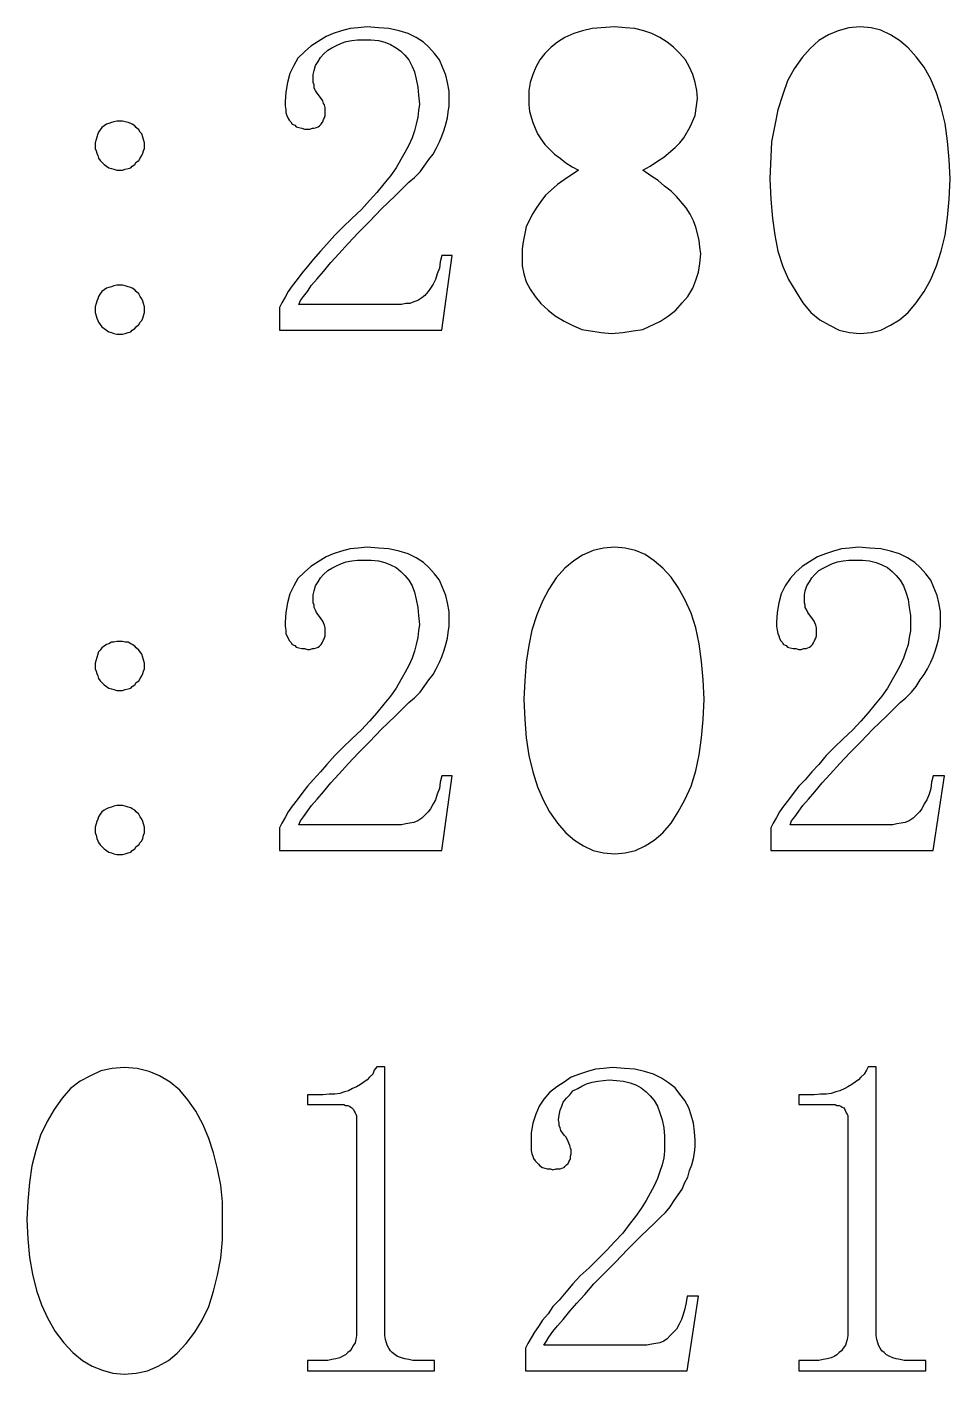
# Model space of a CAD drawing. Extents: x -171 to 209, y -140 to 140.
# Drawn here: x -124.02 to -112.54, y -115.09 to -98.34 of the extents above; entities that cross this region are included whole.
import ezdxf

# ---------------------------------------------------------------- set-up
doc = ezdxf.new("R2010")
doc.units = 0
doc.header["$MEASUREMENT"] = 0
doc.layers.get('0').update_dxf_attribs({"linetype": 'CONTINUOUS'})

msp = doc.modelspace()

# ---------------------------------------------------------------- linework, layer by layer
for points in [[(-119.15, -99.19), (-119.14, -99.3), (-119.14, -99.3), (-119.15, -99.38), (-119.15, -99.38), (-119.16, -99.46), (-119.16, -99.46), (-119.18, -99.55), (-119.18, -99.55), (-119.2, -99.63), (-119.2, -99.63), (-119.23, -99.72), (-119.23, -99.72), (-119.27, -99.81), (-119.27, -99.81), (-119.32, -99.9), (-119.32, -99.9), (-119.37, -99.99), (-119.37, -99.99), (-119.43, -100.09), (-119.43, -100.09), (-119.5, -100.19), (-119.5, -100.19), (-119.58, -100.29), (-119.58, -100.29), (-119.67, -100.4), (-119.67, -100.4), (-119.76, -100.5), (-119.76, -100.5), (-119.86, -100.61), (-119.86, -100.61), (-119.98, -100.72), (-119.98, -100.72), (-120.09, -100.83), (-120.09, -100.83), (-120.19, -100.93), (-120.19, -100.93), (-120.29, -101.04), (-120.29, -101.04), (-120.37, -101.13), (-120.37, -101.13), (-120.46, -101.23), (-120.46, -101.23), (-120.53, -101.32), (-120.53, -101.32), (-120.6, -101.4), (-120.6, -101.4), (-120.66, -101.48), (-120.66, -101.48), (-120.72, -101.56), (-120.72, -101.56), (-120.77, -101.63), (-120.77, -101.63), (-120.81, -101.7), (-120.81, -101.7), (-120.85, -101.77), (-120.85, -101.77), (-120.88, -101.83), (-120.88, -101.83), (-120.88, -102.11), (-120.88, -102.11), (-118.86, -102.11), (-118.86, -102.11), (-118.73, -101.18), (-118.73, -101.18), (-118.86, -101.18), (-118.86, -101.18), (-118.88, -101.26), (-118.88, -101.26), (-118.89, -101.34), (-118.89, -101.34), (-118.92, -101.41), (-118.92, -101.41), (-118.94, -101.48), (-118.94, -101.48), (-118.97, -101.54), (-118.97, -101.54), (-119, -101.59), (-119, -101.59), (-119.03, -101.63), (-119.03, -101.63), (-119.07, -101.68), (-119.07, -101.68), (-119.11, -101.71), (-119.11, -101.71), (-119.16, -101.74), (-119.16, -101.74), (-119.21, -101.76), (-119.21, -101.76), (-119.26, -101.78), (-119.26, -101.78), (-119.31, -101.78), (-119.31, -101.78), (-119.36, -101.79), (-119.36, -101.79), (-120.64, -101.79), (-120.64, -101.79), (-120.62, -101.74), (-120.62, -101.74), (-120.58, -101.69), (-120.58, -101.69), (-120.53, -101.63), (-120.53, -101.63), (-120.48, -101.55), (-120.48, -101.55), (-120.41, -101.47), (-120.41, -101.47), (-120.33, -101.38), (-120.33, -101.38), (-120.24, -101.27), (-120.24, -101.27), (-120.14, -101.16), (-120.14, -101.16), (-120.02, -101.03), (-120.02, -101.03), (-119.9, -100.9), (-119.9, -100.9), (-119.76, -100.76), (-119.76, -100.76), (-119.61, -100.6), (-119.61, -100.6), (-119.44, -100.44), (-119.44, -100.44), (-119.27, -100.27), (-119.27, -100.27), (-119.2, -100.21), (-119.2, -100.21), (-119.13, -100.14), (-119.13, -100.14), (-119.08, -100.07), (-119.08, -100.07), (-119.02, -99.99), (-119.02, -99.99), (-118.97, -99.92), (-118.97, -99.92), (-118.93, -99.85), (-118.93, -99.85), (-118.89, -99.77), (-118.89, -99.77), (-118.86, -99.7), (-118.86, -99.7), (-118.83, -99.62), (-118.83, -99.62), (-118.81, -99.55), (-118.81, -99.55), (-118.79, -99.47), (-118.79, -99.47), (-118.78, -99.4), (-118.78, -99.4), (-118.77, -99.32), (-118.77, -99.32), (-118.77, -99.25), (-118.77, -99.25), (-118.77, -99.14), (-118.77, -99.14), (-118.79, -99.03), (-118.79, -99.03), (-118.81, -98.94), (-118.81, -98.94), (-118.85, -98.84), (-118.85, -98.84), (-118.89, -98.75), (-118.89, -98.75), (-118.95, -98.67), (-118.95, -98.67), (-119.02, -98.59), (-119.02, -98.59), (-119.09, -98.53), (-119.09, -98.53), (-119.18, -98.47), (-119.18, -98.47), (-119.28, -98.42), (-119.28, -98.42), (-119.39, -98.39), (-119.39, -98.39), (-119.52, -98.36), (-119.52, -98.36), (-119.65, -98.35), (-119.65, -98.35), (-119.79, -98.34), (-119.79, -98.34), (-119.9, -98.35), (-119.9, -98.35), (-120, -98.36), (-120, -98.36), (-120.11, -98.39), (-120.11, -98.39), (-120.21, -98.42), (-120.21, -98.42), (-120.3, -98.46), (-120.3, -98.46), (-120.4, -98.52), (-120.4, -98.52), (-120.49, -98.58), (-120.49, -98.58), (-120.57, -98.65), (-120.57, -98.65), (-120.65, -98.73), (-120.65, -98.73), (-120.7, -98.82), (-120.7, -98.82), (-120.75, -98.92), (-120.75, -98.92), (-120.78, -99.03), (-120.78, -99.03), (-120.8, -99.15), (-120.8, -99.15), (-120.81, -99.27), (-120.81, -99.27), (-120.81, -99.32), (-120.81, -99.32), (-120.8, -99.37), (-120.8, -99.37), (-120.8, -99.41), (-120.8, -99.41), (-120.79, -99.44), (-120.79, -99.44), (-120.77, -99.48), (-120.77, -99.48), (-120.76, -99.5), (-120.76, -99.5), (-120.74, -99.52), (-120.74, -99.52), (-120.72, -99.55), (-120.72, -99.55), (-120.69, -99.56), (-120.69, -99.56), (-120.67, -99.58), (-120.67, -99.58), (-120.64, -99.59), (-120.64, -99.59), (-120.6, -99.6), (-120.6, -99.6), (-120.57, -99.61), (-120.57, -99.61), (-120.53, -99.61), (-120.53, -99.61), (-120.5, -99.61), (-120.5, -99.61), (-120.47, -99.6), (-120.47, -99.6), (-120.45, -99.6), (-120.45, -99.6), (-120.42, -99.59), (-120.42, -99.59), (-120.4, -99.58), (-120.4, -99.58), (-120.38, -99.57), (-120.38, -99.57), (-120.36, -99.55), (-120.36, -99.55), (-120.35, -99.53), (-120.35, -99.53), (-120.34, -99.52), (-120.34, -99.52), (-120.33, -99.49), (-120.33, -99.49), (-120.32, -99.47), (-120.32, -99.47), (-120.31, -99.44), (-120.31, -99.44), (-120.31, -99.42), (-120.31, -99.42), (-120.31, -99.38), (-120.31, -99.38), (-120.31, -99.36), (-120.31, -99.36), (-120.31, -99.34), (-120.31, -99.34), (-120.32, -99.31), (-120.32, -99.31), (-120.33, -99.29), (-120.33, -99.29), (-120.34, -99.26), (-120.34, -99.26), (-120.36, -99.23), (-120.36, -99.23), (-120.38, -99.2), (-120.38, -99.2), (-120.4, -99.18), (-120.4, -99.18), (-120.42, -99.15), (-120.42, -99.15), (-120.43, -99.13), (-120.43, -99.13), (-120.45, -99.1), (-120.45, -99.1), (-120.45, -99.06), (-120.45, -99.06), (-120.46, -99.03), (-120.46, -99.03), (-120.46, -99), (-120.46, -99), (-120.46, -98.93), (-120.46, -98.93), (-120.45, -98.88), (-120.45, -98.88), (-120.43, -98.82), (-120.43, -98.82), (-120.4, -98.77), (-120.4, -98.77), (-120.37, -98.72), (-120.37, -98.72), (-120.33, -98.68), (-120.33, -98.68), (-120.28, -98.63), (-120.28, -98.63), (-120.23, -98.6), (-120.23, -98.6), (-120.17, -98.57), (-120.17, -98.57), (-120.11, -98.54), (-120.11, -98.54), (-120.05, -98.52), (-120.05, -98.52), (-119.98, -98.51), (-119.98, -98.51), (-119.91, -98.5), (-119.91, -98.5), (-119.84, -98.5), (-119.84, -98.5), (-119.74, -98.5), (-119.74, -98.5), (-119.65, -98.51), (-119.65, -98.51), (-119.57, -98.53), (-119.57, -98.53), (-119.5, -98.56), (-119.5, -98.56), (-119.43, -98.6), (-119.43, -98.6), (-119.37, -98.64), (-119.37, -98.64), (-119.32, -98.69), (-119.32, -98.69), (-119.27, -98.75), (-119.27, -98.75), (-119.23, -98.83), (-119.23, -98.83), (-119.2, -98.9), (-119.2, -98.9), (-119.18, -98.99), (-119.18, -98.99), (-119.16, -99.09), (-119.16, -99.09), (-119.15, -99.19)], [(-116.71, -98.34), (-116.99, -98.36), (-116.99, -98.36), (-117.11, -98.39), (-117.11, -98.39), (-117.22, -98.42), (-117.22, -98.42), (-117.33, -98.47), (-117.33, -98.47), (-117.42, -98.53), (-117.42, -98.53), (-117.5, -98.59), (-117.5, -98.59), (-117.58, -98.67), (-117.58, -98.67), (-117.64, -98.75), (-117.64, -98.75), (-117.69, -98.84), (-117.69, -98.84), (-117.73, -98.93), (-117.73, -98.93), (-117.76, -99.03), (-117.76, -99.03), (-117.78, -99.13), (-117.78, -99.13), (-117.78, -99.31), (-117.78, -99.31), (-117.77, -99.39), (-117.77, -99.39), (-117.73, -99.53), (-117.73, -99.53), (-117.67, -99.67), (-117.67, -99.67), (-117.63, -99.73), (-117.63, -99.73), (-117.58, -99.8), (-117.58, -99.8), (-117.46, -99.92), (-117.46, -99.92), (-117.39, -99.97), (-117.39, -99.97), (-117.32, -100.03), (-117.32, -100.03), (-117.24, -100.08), (-117.24, -100.08), (-117.16, -100.12), (-117.16, -100.12), (-117.34, -100.24), (-117.34, -100.24), (-117.42, -100.3), (-117.42, -100.3), (-117.5, -100.37), (-117.5, -100.37), (-117.57, -100.43), (-117.57, -100.43), (-117.63, -100.51), (-117.63, -100.51), (-117.68, -100.58), (-117.68, -100.58), (-117.73, -100.66), (-117.73, -100.66), (-117.81, -100.82), (-117.81, -100.82), (-117.83, -100.91), (-117.83, -100.91), (-117.85, -101.01), (-117.85, -101.01), (-117.86, -101.1), (-117.86, -101.1), (-117.86, -101.31), (-117.86, -101.31), (-117.84, -101.41), (-117.84, -101.41), (-117.81, -101.51), (-117.81, -101.51), (-117.76, -101.6), (-117.76, -101.6), (-117.7, -101.69), (-117.7, -101.69), (-117.63, -101.78), (-117.63, -101.78), (-117.54, -101.86), (-117.54, -101.86), (-117.45, -101.93), (-117.45, -101.93), (-117.34, -102), (-117.34, -102), (-117.24, -102.05), (-117.24, -102.05), (-117.12, -102.1), (-117.12, -102.1), (-116.88, -102.14), (-116.88, -102.14), (-116.75, -102.15), (-116.75, -102.15), (-116.61, -102.14), (-116.61, -102.14), (-116.48, -102.12), (-116.48, -102.12), (-116.36, -102.1), (-116.36, -102.1), (-116.14, -102), (-116.14, -102), (-116.04, -101.93), (-116.04, -101.93), (-115.95, -101.86), (-115.95, -101.86), (-115.87, -101.77), (-115.87, -101.77), (-115.8, -101.69), (-115.8, -101.69), (-115.74, -101.59), (-115.74, -101.59), (-115.7, -101.49), (-115.7, -101.49), (-115.67, -101.39), (-115.67, -101.39), (-115.65, -101.28), (-115.65, -101.28), (-115.64, -101.16), (-115.64, -101.16), (-115.65, -101.08), (-115.65, -101.08), (-115.66, -100.99), (-115.66, -100.99), (-115.7, -100.83), (-115.7, -100.83), (-115.73, -100.75), (-115.73, -100.75), (-115.77, -100.67), (-115.77, -100.67), (-115.82, -100.59), (-115.82, -100.59), (-115.94, -100.45), (-115.94, -100.45), (-116.01, -100.38), (-116.01, -100.38), (-116.09, -100.32), (-116.09, -100.32), (-116.17, -100.25), (-116.17, -100.25), (-116.26, -100.19), (-116.26, -100.19), (-116.36, -100.12), (-116.36, -100.12), (-116.27, -100.07), (-116.27, -100.07), (-116.18, -100.01), (-116.18, -100.01), (-116.1, -99.96), (-116.1, -99.96), (-115.96, -99.84), (-115.96, -99.84), (-115.9, -99.78), (-115.9, -99.78), (-115.85, -99.72), (-115.85, -99.72), (-115.77, -99.58), (-115.77, -99.58), (-115.71, -99.44), (-115.71, -99.44), (-115.68, -99.23), (-115.68, -99.23), (-115.69, -99.13), (-115.69, -99.13), (-115.71, -99.03), (-115.71, -99.03), (-115.74, -98.93), (-115.74, -98.93), (-115.78, -98.84), (-115.78, -98.84), (-115.83, -98.75), (-115.83, -98.75), (-115.9, -98.67), (-115.9, -98.67), (-115.98, -98.59), (-115.98, -98.59), (-116.06, -98.53), (-116.06, -98.53), (-116.15, -98.47), (-116.15, -98.47), (-116.25, -98.42), (-116.25, -98.42), (-116.35, -98.39), (-116.35, -98.39), (-116.46, -98.36), (-116.46, -98.36), (-116.58, -98.35), (-116.58, -98.35), (-116.71, -98.34)], [(-113.66, -98.34), (-113.8, -98.35), (-113.8, -98.35), (-113.93, -98.39), (-113.93, -98.39), (-114.05, -98.44), (-114.05, -98.44), (-114.17, -98.51), (-114.17, -98.51), (-114.28, -98.61), (-114.28, -98.61), (-114.38, -98.72), (-114.38, -98.72), (-114.48, -98.86), (-114.48, -98.86), (-114.56, -99.01), (-114.56, -99.01), (-114.62, -99.18), (-114.62, -99.18), (-114.68, -99.37), (-114.68, -99.37), (-114.72, -99.56), (-114.72, -99.56), (-114.76, -99.77), (-114.76, -99.77), (-114.78, -100.23), (-114.78, -100.23), (-114.77, -100.48), (-114.77, -100.48), (-114.75, -100.72), (-114.75, -100.72), (-114.72, -100.93), (-114.72, -100.93), (-114.68, -101.13), (-114.68, -101.13), (-114.62, -101.32), (-114.62, -101.32), (-114.55, -101.48), (-114.55, -101.48), (-114.46, -101.63), (-114.46, -101.63), (-114.37, -101.77), (-114.37, -101.77), (-114.27, -101.89), (-114.27, -101.89), (-114.16, -101.98), (-114.16, -101.98), (-114.04, -102.05), (-114.04, -102.05), (-113.92, -102.11), (-113.92, -102.11), (-113.79, -102.14), (-113.79, -102.14), (-113.66, -102.15), (-113.66, -102.15), (-113.52, -102.14), (-113.52, -102.14), (-113.4, -102.11), (-113.4, -102.11), (-113.28, -102.05), (-113.28, -102.05), (-113.17, -101.98), (-113.17, -101.98), (-113.06, -101.89), (-113.06, -101.89), (-112.96, -101.77), (-112.96, -101.77), (-112.86, -101.63), (-112.86, -101.63), (-112.78, -101.48), (-112.78, -101.48), (-112.71, -101.31), (-112.71, -101.31), (-112.65, -101.13), (-112.65, -101.13), (-112.6, -100.93), (-112.6, -100.93), (-112.57, -100.71), (-112.57, -100.71), (-112.55, -100.48), (-112.55, -100.48), (-112.54, -100.23), (-112.54, -100.23), (-112.55, -99.99), (-112.55, -99.99), (-112.57, -99.76), (-112.57, -99.76), (-112.6, -99.54), (-112.6, -99.54), (-112.65, -99.34), (-112.65, -99.34), (-112.71, -99.16), (-112.71, -99.16), (-112.78, -98.99), (-112.78, -98.99), (-112.86, -98.84), (-112.86, -98.84), (-112.96, -98.71), (-112.96, -98.71), (-113.06, -98.6), (-113.06, -98.6), (-113.17, -98.51), (-113.17, -98.51), (-113.28, -98.44), (-113.28, -98.44), (-113.4, -98.38), (-113.4, -98.38), (-113.52, -98.35), (-113.52, -98.35), (-113.66, -98.34)], [(-122.56, -99.85), (-122.56, -99.82), (-122.56, -99.82), (-122.56, -99.78), (-122.56, -99.78), (-122.57, -99.74), (-122.57, -99.74), (-122.58, -99.71), (-122.58, -99.71), (-122.59, -99.67), (-122.59, -99.67), (-122.61, -99.65), (-122.61, -99.65), (-122.63, -99.62), (-122.63, -99.62), (-122.66, -99.59), (-122.66, -99.59), (-122.68, -99.57), (-122.68, -99.57), (-122.71, -99.55), (-122.71, -99.55), (-122.73, -99.54), (-122.73, -99.54), (-122.76, -99.53), (-122.76, -99.53), (-122.8, -99.52), (-122.8, -99.52), (-122.83, -99.51), (-122.83, -99.51), (-122.86, -99.51), (-122.86, -99.51), (-122.9, -99.51), (-122.9, -99.51), (-122.94, -99.52), (-122.94, -99.52), (-122.97, -99.53), (-122.97, -99.53), (-123, -99.54), (-123, -99.54), (-123.03, -99.55), (-123.03, -99.55), (-123.06, -99.57), (-123.06, -99.57), (-123.09, -99.59), (-123.09, -99.59), (-123.11, -99.62), (-123.11, -99.62), (-123.13, -99.65), (-123.13, -99.65), (-123.14, -99.67), (-123.14, -99.67), (-123.15, -99.71), (-123.15, -99.71), (-123.16, -99.74), (-123.16, -99.74), (-123.17, -99.78), (-123.17, -99.78), (-123.17, -99.82), (-123.17, -99.82), (-123.17, -99.85), (-123.17, -99.85), (-123.16, -99.88), (-123.16, -99.88), (-123.15, -99.91), (-123.15, -99.91), (-123.14, -99.94), (-123.14, -99.94), (-123.13, -99.97), (-123.13, -99.97), (-123.11, -100), (-123.11, -100), (-123.09, -100.02), (-123.09, -100.02), (-123.06, -100.05), (-123.06, -100.05), (-123.03, -100.07), (-123.03, -100.07), (-123, -100.09), (-123, -100.09), (-122.97, -100.1), (-122.97, -100.1), (-122.94, -100.11), (-122.94, -100.11), (-122.9, -100.12), (-122.9, -100.12), (-122.86, -100.12), (-122.86, -100.12), (-122.83, -100.12), (-122.83, -100.12), (-122.8, -100.11), (-122.8, -100.11), (-122.76, -100.1), (-122.76, -100.1), (-122.73, -100.09), (-122.73, -100.09), (-122.71, -100.07), (-122.71, -100.07), (-122.68, -100.05), (-122.68, -100.05), (-122.66, -100.02), (-122.66, -100.02), (-122.63, -100), (-122.63, -100), (-122.61, -99.97), (-122.61, -99.97), (-122.59, -99.94), (-122.59, -99.94), (-122.58, -99.91), (-122.58, -99.91), (-122.57, -99.88), (-122.57, -99.88), (-122.56, -99.85)], [(-122.56, -101.89), (-122.56, -101.86), (-122.56, -101.86), (-122.56, -101.82), (-122.56, -101.82), (-122.57, -101.78), (-122.57, -101.78), (-122.58, -101.75), (-122.58, -101.75), (-122.59, -101.72), (-122.59, -101.72), (-122.61, -101.69), (-122.61, -101.69), (-122.63, -101.66), (-122.63, -101.66), (-122.66, -101.63), (-122.66, -101.63), (-122.68, -101.61), (-122.68, -101.61), (-122.71, -101.59), (-122.71, -101.59), (-122.73, -101.58), (-122.73, -101.58), (-122.76, -101.57), (-122.76, -101.57), (-122.8, -101.56), (-122.8, -101.56), (-122.83, -101.55), (-122.83, -101.55), (-122.86, -101.55), (-122.86, -101.55), (-122.9, -101.55), (-122.9, -101.55), (-122.94, -101.56), (-122.94, -101.56), (-122.97, -101.57), (-122.97, -101.57), (-123, -101.58), (-123, -101.58), (-123.03, -101.59), (-123.03, -101.59), (-123.06, -101.61), (-123.06, -101.61), (-123.09, -101.63), (-123.09, -101.63), (-123.11, -101.66), (-123.11, -101.66), (-123.13, -101.69), (-123.13, -101.69), (-123.14, -101.72), (-123.14, -101.72), (-123.15, -101.75), (-123.15, -101.75), (-123.16, -101.78), (-123.16, -101.78), (-123.17, -101.82), (-123.17, -101.82), (-123.17, -101.86), (-123.17, -101.86), (-123.17, -101.89), (-123.17, -101.89), (-123.16, -101.93), (-123.16, -101.93), (-123.15, -101.96), (-123.15, -101.96), (-123.14, -101.99), (-123.14, -101.99), (-123.13, -102.01), (-123.13, -102.01), (-123.11, -102.04), (-123.11, -102.04), (-123.09, -102.07), (-123.09, -102.07), (-123.06, -102.09), (-123.06, -102.09), (-123.03, -102.11), (-123.03, -102.11), (-123, -102.13), (-123, -102.13), (-122.97, -102.14), (-122.97, -102.14), (-122.94, -102.15), (-122.94, -102.15), (-122.9, -102.16), (-122.9, -102.16), (-122.86, -102.16), (-122.86, -102.16), (-122.83, -102.16), (-122.83, -102.16), (-122.8, -102.15), (-122.8, -102.15), (-122.76, -102.14), (-122.76, -102.14), (-122.73, -102.13), (-122.73, -102.13), (-122.71, -102.11), (-122.71, -102.11), (-122.68, -102.09), (-122.68, -102.09), (-122.66, -102.07), (-122.66, -102.07), (-122.63, -102.04), (-122.63, -102.04), (-122.61, -102.01), (-122.61, -102.01), (-122.59, -101.99), (-122.59, -101.99), (-122.58, -101.96), (-122.58, -101.96), (-122.57, -101.93), (-122.57, -101.93), (-122.56, -101.89)], [(-119.15, -105.66), (-119.14, -105.77), (-119.14, -105.77), (-119.15, -105.85), (-119.15, -105.85), (-119.16, -105.93), (-119.16, -105.93), (-119.18, -106.02), (-119.18, -106.02), (-119.2, -106.1), (-119.2, -106.1), (-119.23, -106.19), (-119.23, -106.19), (-119.27, -106.28), (-119.27, -106.28), (-119.32, -106.37), (-119.32, -106.37), (-119.37, -106.46), (-119.37, -106.46), (-119.43, -106.56), (-119.43, -106.56), (-119.5, -106.66), (-119.5, -106.66), (-119.58, -106.76), (-119.58, -106.76), (-119.67, -106.87), (-119.67, -106.87), (-119.76, -106.97), (-119.76, -106.97), (-119.86, -107.08), (-119.86, -107.08), (-119.98, -107.19), (-119.98, -107.19), (-120.09, -107.3), (-120.09, -107.3), (-120.19, -107.4), (-120.19, -107.4), (-120.29, -107.51), (-120.29, -107.51), (-120.37, -107.6), (-120.37, -107.6), (-120.46, -107.7), (-120.46, -107.7), (-120.53, -107.78), (-120.53, -107.78), (-120.6, -107.87), (-120.6, -107.87), (-120.66, -107.95), (-120.66, -107.95), (-120.72, -108.03), (-120.72, -108.03), (-120.77, -108.1), (-120.77, -108.1), (-120.81, -108.17), (-120.81, -108.17), (-120.85, -108.24), (-120.85, -108.24), (-120.88, -108.3), (-120.88, -108.3), (-120.88, -108.58), (-120.88, -108.58), (-118.86, -108.58), (-118.86, -108.58), (-118.73, -107.65), (-118.73, -107.65), (-118.86, -107.65), (-118.86, -107.65), (-118.88, -107.73), (-118.88, -107.73), (-118.89, -107.81), (-118.89, -107.81), (-118.92, -107.88), (-118.92, -107.88), (-118.94, -107.95), (-118.94, -107.95), (-118.97, -108), (-118.97, -108), (-119, -108.06), (-119, -108.06), (-119.03, -108.1), (-119.03, -108.1), (-119.07, -108.14), (-119.07, -108.14), (-119.11, -108.18), (-119.11, -108.18), (-119.16, -108.21), (-119.16, -108.21), (-119.21, -108.23), (-119.21, -108.23), (-119.26, -108.24), (-119.26, -108.24), (-119.31, -108.25), (-119.31, -108.25), (-119.36, -108.26), (-119.36, -108.26), (-120.64, -108.26), (-120.64, -108.26), (-120.62, -108.21), (-120.62, -108.21), (-120.58, -108.16), (-120.58, -108.16), (-120.53, -108.09), (-120.53, -108.09), (-120.48, -108.02), (-120.48, -108.02), (-120.41, -107.94), (-120.41, -107.94), (-120.33, -107.85), (-120.33, -107.85), (-120.24, -107.74), (-120.24, -107.74), (-120.14, -107.63), (-120.14, -107.63), (-120.02, -107.5), (-120.02, -107.5), (-119.9, -107.37), (-119.9, -107.37), (-119.76, -107.23), (-119.76, -107.23), (-119.61, -107.07), (-119.61, -107.07), (-119.44, -106.91), (-119.44, -106.91), (-119.27, -106.74), (-119.27, -106.74), (-119.2, -106.68), (-119.2, -106.68), (-119.13, -106.61), (-119.13, -106.61), (-119.08, -106.54), (-119.08, -106.54), (-119.02, -106.46), (-119.02, -106.46), (-118.97, -106.39), (-118.97, -106.39), (-118.93, -106.32), (-118.93, -106.32), (-118.89, -106.24), (-118.89, -106.24), (-118.86, -106.17), (-118.86, -106.17), (-118.83, -106.09), (-118.83, -106.09), (-118.81, -106.02), (-118.81, -106.02), (-118.79, -105.94), (-118.79, -105.94), (-118.78, -105.87), (-118.78, -105.87), (-118.77, -105.79), (-118.77, -105.79), (-118.77, -105.72), (-118.77, -105.72), (-118.77, -105.61), (-118.77, -105.61), (-118.79, -105.5), (-118.79, -105.5), (-118.81, -105.41), (-118.81, -105.41), (-118.85, -105.31), (-118.85, -105.31), (-118.89, -105.22), (-118.89, -105.22), (-118.95, -105.14), (-118.95, -105.14), (-119.02, -105.06), (-119.02, -105.06), (-119.09, -105), (-119.09, -105), (-119.18, -104.94), (-119.18, -104.94), (-119.28, -104.89), (-119.28, -104.89), (-119.39, -104.86), (-119.39, -104.86), (-119.52, -104.83), (-119.52, -104.83), (-119.65, -104.82), (-119.65, -104.82), (-119.79, -104.81), (-119.79, -104.81), (-119.9, -104.82), (-119.9, -104.82), (-120, -104.83), (-120, -104.83), (-120.11, -104.86), (-120.11, -104.86), (-120.21, -104.89), (-120.21, -104.89), (-120.3, -104.93), (-120.3, -104.93), (-120.4, -104.99), (-120.4, -104.99), (-120.49, -105.05), (-120.49, -105.05), (-120.57, -105.12), (-120.57, -105.12), (-120.65, -105.2), (-120.65, -105.2), (-120.7, -105.29), (-120.7, -105.29), (-120.75, -105.39), (-120.75, -105.39), (-120.78, -105.5), (-120.78, -105.5), (-120.8, -105.62), (-120.8, -105.62), (-120.81, -105.74), (-120.81, -105.74), (-120.81, -105.79), (-120.81, -105.79), (-120.8, -105.84), (-120.8, -105.84), (-120.8, -105.88), (-120.8, -105.88), (-120.79, -105.91), (-120.79, -105.91), (-120.77, -105.94), (-120.77, -105.94), (-120.76, -105.97), (-120.76, -105.97), (-120.74, -105.99), (-120.74, -105.99), (-120.72, -106.02), (-120.72, -106.02), (-120.69, -106.03), (-120.69, -106.03), (-120.67, -106.05), (-120.67, -106.05), (-120.64, -106.06), (-120.64, -106.06), (-120.6, -106.07), (-120.6, -106.07), (-120.57, -106.07), (-120.57, -106.07), (-120.53, -106.08), (-120.53, -106.08), (-120.5, -106.08), (-120.5, -106.08), (-120.47, -106.07), (-120.47, -106.07), (-120.45, -106.07), (-120.45, -106.07), (-120.42, -106.06), (-120.42, -106.06), (-120.4, -106.05), (-120.4, -106.05), (-120.38, -106.04), (-120.38, -106.04), (-120.36, -106.02), (-120.36, -106.02), (-120.35, -106), (-120.35, -106), (-120.34, -105.98), (-120.34, -105.98), (-120.33, -105.96), (-120.33, -105.96), (-120.32, -105.94), (-120.32, -105.94), (-120.31, -105.91), (-120.31, -105.91), (-120.31, -105.88), (-120.31, -105.88), (-120.31, -105.85), (-120.31, -105.85), (-120.31, -105.83), (-120.31, -105.83), (-120.31, -105.81), (-120.31, -105.81), (-120.32, -105.78), (-120.32, -105.78), (-120.33, -105.75), (-120.33, -105.75), (-120.34, -105.73), (-120.34, -105.73), (-120.36, -105.7), (-120.36, -105.7), (-120.38, -105.67), (-120.38, -105.67), (-120.4, -105.65), (-120.4, -105.65), (-120.42, -105.62), (-120.42, -105.62), (-120.43, -105.59), (-120.43, -105.59), (-120.45, -105.56), (-120.45, -105.56), (-120.45, -105.53), (-120.45, -105.53), (-120.46, -105.5), (-120.46, -105.5), (-120.46, -105.47), (-120.46, -105.47), (-120.46, -105.4), (-120.46, -105.4), (-120.45, -105.35), (-120.45, -105.35), (-120.43, -105.29), (-120.43, -105.29), (-120.4, -105.24), (-120.4, -105.24), (-120.37, -105.19), (-120.37, -105.19), (-120.33, -105.15), (-120.33, -105.15), (-120.28, -105.1), (-120.28, -105.1), (-120.23, -105.07), (-120.23, -105.07), (-120.17, -105.04), (-120.17, -105.04), (-120.11, -105.01), (-120.11, -105.01), (-120.05, -104.99), (-120.05, -104.99), (-119.98, -104.98), (-119.98, -104.98), (-119.91, -104.97), (-119.91, -104.97), (-119.84, -104.97), (-119.84, -104.97), (-119.74, -104.97), (-119.74, -104.97), (-119.65, -104.98), (-119.65, -104.98), (-119.57, -105), (-119.57, -105), (-119.5, -105.03), (-119.5, -105.03), (-119.43, -105.06), (-119.43, -105.06), (-119.37, -105.11), (-119.37, -105.11), (-119.32, -105.16), (-119.32, -105.16), (-119.27, -105.22), (-119.27, -105.22), (-119.23, -105.29), (-119.23, -105.29), (-119.2, -105.37), (-119.2, -105.37), (-119.18, -105.46), (-119.18, -105.46), (-119.16, -105.56), (-119.16, -105.56), (-119.15, -105.66)], [(-116.71, -104.81), (-116.85, -104.82), (-116.85, -104.82), (-116.98, -104.85), (-116.98, -104.85), (-117.11, -104.91), (-117.11, -104.91), (-117.22, -104.98), (-117.22, -104.98), (-117.33, -105.07), (-117.33, -105.07), (-117.44, -105.19), (-117.44, -105.19), (-117.53, -105.33), (-117.53, -105.33), (-117.61, -105.48), (-117.61, -105.48), (-117.68, -105.65), (-117.68, -105.65), (-117.74, -105.84), (-117.74, -105.84), (-117.78, -106.03), (-117.78, -106.03), (-117.81, -106.24), (-117.81, -106.24), (-117.83, -106.47), (-117.83, -106.47), (-117.84, -106.7), (-117.84, -106.7), (-117.83, -106.95), (-117.83, -106.95), (-117.81, -107.18), (-117.81, -107.18), (-117.78, -107.4), (-117.78, -107.4), (-117.73, -107.6), (-117.73, -107.6), (-117.67, -107.79), (-117.67, -107.79), (-117.6, -107.95), (-117.6, -107.95), (-117.52, -108.1), (-117.52, -108.1), (-117.42, -108.24), (-117.42, -108.24), (-117.32, -108.36), (-117.32, -108.36), (-117.21, -108.45), (-117.21, -108.45), (-117.1, -108.52), (-117.1, -108.52), (-116.98, -108.58), (-116.98, -108.58), (-116.85, -108.61), (-116.85, -108.61), (-116.71, -108.62), (-116.71, -108.62), (-116.58, -108.61), (-116.58, -108.61), (-116.45, -108.58), (-116.45, -108.58), (-116.33, -108.52), (-116.33, -108.52), (-116.22, -108.45), (-116.22, -108.45), (-116.11, -108.36), (-116.11, -108.36), (-116.01, -108.24), (-116.01, -108.24), (-115.92, -108.1), (-115.92, -108.1), (-115.84, -107.95), (-115.84, -107.95), (-115.76, -107.78), (-115.76, -107.78), (-115.7, -107.59), (-115.7, -107.59), (-115.66, -107.39), (-115.66, -107.39), (-115.63, -107.18), (-115.63, -107.18), (-115.61, -106.95), (-115.61, -106.95), (-115.6, -106.7), (-115.6, -106.7), (-115.61, -106.46), (-115.61, -106.46), (-115.63, -106.23), (-115.63, -106.23), (-115.66, -106.01), (-115.66, -106.01), (-115.7, -105.81), (-115.7, -105.81), (-115.76, -105.63), (-115.76, -105.63), (-115.84, -105.46), (-115.84, -105.46), (-115.92, -105.31), (-115.92, -105.31), (-116.01, -105.18), (-116.01, -105.18), (-116.11, -105.07), (-116.11, -105.07), (-116.22, -104.98), (-116.22, -104.98), (-116.33, -104.9), (-116.33, -104.9), (-116.45, -104.85), (-116.45, -104.85), (-116.58, -104.82), (-116.58, -104.82), (-116.71, -104.81)], [(-113.03, -105.66), (-113.03, -105.77), (-113.03, -105.77), (-113.03, -105.85), (-113.03, -105.85), (-113.05, -105.93), (-113.05, -105.93), (-113.06, -106.02), (-113.06, -106.02), (-113.09, -106.1), (-113.09, -106.1), (-113.12, -106.19), (-113.12, -106.19), (-113.16, -106.28), (-113.16, -106.28), (-113.21, -106.37), (-113.21, -106.37), (-113.26, -106.46), (-113.26, -106.46), (-113.32, -106.56), (-113.32, -106.56), (-113.39, -106.66), (-113.39, -106.66), (-113.47, -106.76), (-113.47, -106.76), (-113.56, -106.87), (-113.56, -106.87), (-113.65, -106.97), (-113.65, -106.97), (-113.75, -107.08), (-113.75, -107.08), (-113.87, -107.19), (-113.87, -107.19), (-113.98, -107.3), (-113.98, -107.3), (-114.08, -107.4), (-114.08, -107.4), (-114.17, -107.51), (-114.17, -107.51), (-114.26, -107.6), (-114.26, -107.6), (-114.34, -107.7), (-114.34, -107.7), (-114.42, -107.78), (-114.42, -107.78), (-114.49, -107.87), (-114.49, -107.87), (-114.55, -107.95), (-114.55, -107.95), (-114.61, -108.03), (-114.61, -108.03), (-114.66, -108.1), (-114.66, -108.1), (-114.7, -108.17), (-114.7, -108.17), (-114.74, -108.24), (-114.74, -108.24), (-114.77, -108.3), (-114.77, -108.3), (-114.77, -108.58), (-114.77, -108.58), (-112.75, -108.58), (-112.75, -108.58), (-112.61, -107.65), (-112.61, -107.65), (-112.75, -107.65), (-112.75, -107.65), (-112.77, -107.73), (-112.77, -107.73), (-112.78, -107.81), (-112.78, -107.81), (-112.8, -107.88), (-112.8, -107.88), (-112.83, -107.95), (-112.83, -107.95), (-112.86, -108), (-112.86, -108), (-112.89, -108.06), (-112.89, -108.06), (-112.92, -108.1), (-112.92, -108.1), (-112.96, -108.14), (-112.96, -108.14), (-113, -108.18), (-113, -108.18), (-113.05, -108.21), (-113.05, -108.21), (-113.1, -108.23), (-113.1, -108.23), (-113.15, -108.24), (-113.15, -108.24), (-113.2, -108.25), (-113.2, -108.25), (-113.25, -108.26), (-113.25, -108.26), (-114.53, -108.26), (-114.53, -108.26), (-114.51, -108.21), (-114.51, -108.21), (-114.47, -108.16), (-114.47, -108.16), (-114.42, -108.09), (-114.42, -108.09), (-114.37, -108.02), (-114.37, -108.02), (-114.3, -107.94), (-114.3, -107.94), (-114.22, -107.85), (-114.22, -107.85), (-114.13, -107.74), (-114.13, -107.74), (-114.03, -107.63), (-114.03, -107.63), (-113.91, -107.5), (-113.91, -107.5), (-113.79, -107.37), (-113.79, -107.37), (-113.65, -107.23), (-113.65, -107.23), (-113.5, -107.07), (-113.5, -107.07), (-113.33, -106.91), (-113.33, -106.91), (-113.16, -106.74), (-113.16, -106.74), (-113.09, -106.68), (-113.09, -106.68), (-113.02, -106.61), (-113.02, -106.61), (-112.96, -106.54), (-112.96, -106.54), (-112.91, -106.46), (-112.91, -106.46), (-112.86, -106.39), (-112.86, -106.39), (-112.82, -106.32), (-112.82, -106.32), (-112.78, -106.24), (-112.78, -106.24), (-112.75, -106.17), (-112.75, -106.17), (-112.72, -106.09), (-112.72, -106.09), (-112.7, -106.02), (-112.7, -106.02), (-112.68, -105.94), (-112.68, -105.94), (-112.67, -105.87), (-112.67, -105.87), (-112.66, -105.79), (-112.66, -105.79), (-112.66, -105.72), (-112.66, -105.72), (-112.66, -105.61), (-112.66, -105.61), (-112.68, -105.5), (-112.68, -105.5), (-112.7, -105.41), (-112.7, -105.41), (-112.74, -105.31), (-112.74, -105.31), (-112.78, -105.22), (-112.78, -105.22), (-112.84, -105.14), (-112.84, -105.14), (-112.91, -105.06), (-112.91, -105.06), (-112.98, -105), (-112.98, -105), (-113.07, -104.94), (-113.07, -104.94), (-113.17, -104.89), (-113.17, -104.89), (-113.28, -104.86), (-113.28, -104.86), (-113.4, -104.83), (-113.4, -104.83), (-113.54, -104.82), (-113.54, -104.82), (-113.68, -104.81), (-113.68, -104.81), (-113.79, -104.82), (-113.79, -104.82), (-113.89, -104.83), (-113.89, -104.83), (-113.99, -104.86), (-113.99, -104.86), (-114.09, -104.89), (-114.09, -104.89), (-114.19, -104.93), (-114.19, -104.93), (-114.29, -104.99), (-114.29, -104.99), (-114.38, -105.05), (-114.38, -105.05), (-114.46, -105.12), (-114.46, -105.12), (-114.53, -105.2), (-114.53, -105.2), (-114.59, -105.29), (-114.59, -105.29), (-114.64, -105.39), (-114.64, -105.39), (-114.67, -105.5), (-114.67, -105.5), (-114.69, -105.62), (-114.69, -105.62), (-114.7, -105.74), (-114.7, -105.74), (-114.7, -105.79), (-114.7, -105.79), (-114.69, -105.84), (-114.69, -105.84), (-114.68, -105.88), (-114.68, -105.88), (-114.67, -105.91), (-114.67, -105.91), (-114.66, -105.94), (-114.66, -105.94), (-114.65, -105.97), (-114.65, -105.97), (-114.63, -105.99), (-114.63, -105.99), (-114.61, -106.02), (-114.61, -106.02), (-114.58, -106.03), (-114.58, -106.03), (-114.56, -106.05), (-114.56, -106.05), (-114.53, -106.06), (-114.53, -106.06), (-114.49, -106.07), (-114.49, -106.07), (-114.46, -106.07), (-114.46, -106.07), (-114.42, -106.08), (-114.42, -106.08), (-114.39, -106.08), (-114.39, -106.08), (-114.36, -106.07), (-114.36, -106.07), (-114.33, -106.07), (-114.33, -106.07), (-114.31, -106.06), (-114.31, -106.06), (-114.29, -106.05), (-114.29, -106.05), (-114.27, -106.04), (-114.27, -106.04), (-114.25, -106.02), (-114.25, -106.02), (-114.24, -106), (-114.24, -106), (-114.23, -105.98), (-114.23, -105.98), (-114.22, -105.96), (-114.22, -105.96), (-114.21, -105.94), (-114.21, -105.94), (-114.2, -105.91), (-114.2, -105.91), (-114.2, -105.88), (-114.2, -105.88), (-114.2, -105.85), (-114.2, -105.85), (-114.2, -105.83), (-114.2, -105.83), (-114.2, -105.81), (-114.2, -105.81), (-114.21, -105.78), (-114.21, -105.78), (-114.22, -105.75), (-114.22, -105.75), (-114.23, -105.73), (-114.23, -105.73), (-114.25, -105.7), (-114.25, -105.7), (-114.27, -105.67), (-114.27, -105.67), (-114.29, -105.65), (-114.29, -105.65), (-114.31, -105.62), (-114.31, -105.62), (-114.32, -105.59), (-114.32, -105.59), (-114.34, -105.56), (-114.34, -105.56), (-114.34, -105.53), (-114.34, -105.53), (-114.35, -105.5), (-114.35, -105.5), (-114.35, -105.47), (-114.35, -105.47), (-114.35, -105.4), (-114.35, -105.4), (-114.34, -105.35), (-114.34, -105.35), (-114.32, -105.29), (-114.32, -105.29), (-114.29, -105.24), (-114.29, -105.24), (-114.26, -105.19), (-114.26, -105.19), (-114.22, -105.15), (-114.22, -105.15), (-114.17, -105.1), (-114.17, -105.1), (-114.12, -105.07), (-114.12, -105.07), (-114.06, -105.04), (-114.06, -105.04), (-114, -105.01), (-114, -105.01), (-113.94, -104.99), (-113.94, -104.99), (-113.87, -104.98), (-113.87, -104.98), (-113.8, -104.97), (-113.8, -104.97), (-113.73, -104.97), (-113.73, -104.97), (-113.63, -104.97), (-113.63, -104.97), (-113.54, -104.98), (-113.54, -104.98), (-113.46, -105), (-113.46, -105), (-113.39, -105.03), (-113.39, -105.03), (-113.32, -105.06), (-113.32, -105.06), (-113.26, -105.11), (-113.26, -105.11), (-113.21, -105.16), (-113.21, -105.16), (-113.16, -105.22), (-113.16, -105.22), (-113.12, -105.29), (-113.12, -105.29), (-113.09, -105.37), (-113.09, -105.37), (-113.06, -105.46), (-113.06, -105.46), (-113.05, -105.56), (-113.05, -105.56), (-113.03, -105.66)], [(-122.56, -106.32), (-122.56, -106.28), (-122.56, -106.28), (-122.56, -106.25), (-122.56, -106.25), (-122.57, -106.21), (-122.57, -106.21), (-122.58, -106.18), (-122.58, -106.18), (-122.59, -106.14), (-122.59, -106.14), (-122.61, -106.11), (-122.61, -106.11), (-122.63, -106.09), (-122.63, -106.09), (-122.66, -106.06), (-122.66, -106.06), (-122.68, -106.04), (-122.68, -106.04), (-122.71, -106.02), (-122.71, -106.02), (-122.73, -106.01), (-122.73, -106.01), (-122.76, -105.99), (-122.76, -105.99), (-122.8, -105.99), (-122.8, -105.99), (-122.83, -105.98), (-122.83, -105.98), (-122.86, -105.98), (-122.86, -105.98), (-122.9, -105.98), (-122.9, -105.98), (-122.94, -105.99), (-122.94, -105.99), (-122.97, -105.99), (-122.97, -105.99), (-123, -106.01), (-123, -106.01), (-123.03, -106.02), (-123.03, -106.02), (-123.06, -106.04), (-123.06, -106.04), (-123.09, -106.06), (-123.09, -106.06), (-123.11, -106.09), (-123.11, -106.09), (-123.13, -106.11), (-123.13, -106.11), (-123.14, -106.14), (-123.14, -106.14), (-123.15, -106.18), (-123.15, -106.18), (-123.16, -106.21), (-123.16, -106.21), (-123.17, -106.25), (-123.17, -106.25), (-123.17, -106.28), (-123.17, -106.28), (-123.17, -106.32), (-123.17, -106.32), (-123.16, -106.35), (-123.16, -106.35), (-123.15, -106.38), (-123.15, -106.38), (-123.14, -106.41), (-123.14, -106.41), (-123.13, -106.44), (-123.13, -106.44), (-123.11, -106.47), (-123.11, -106.47), (-123.09, -106.49), (-123.09, -106.49), (-123.06, -106.52), (-123.06, -106.52), (-123.03, -106.54), (-123.03, -106.54), (-123, -106.56), (-123, -106.56), (-122.97, -106.57), (-122.97, -106.57), (-122.94, -106.58), (-122.94, -106.58), (-122.9, -106.59), (-122.9, -106.59), (-122.86, -106.59), (-122.86, -106.59), (-122.83, -106.59), (-122.83, -106.59), (-122.8, -106.58), (-122.8, -106.58), (-122.76, -106.57), (-122.76, -106.57), (-122.73, -106.56), (-122.73, -106.56), (-122.71, -106.54), (-122.71, -106.54), (-122.68, -106.52), (-122.68, -106.52), (-122.66, -106.49), (-122.66, -106.49), (-122.63, -106.47), (-122.63, -106.47), (-122.61, -106.44), (-122.61, -106.44), (-122.59, -106.41), (-122.59, -106.41), (-122.58, -106.38), (-122.58, -106.38), (-122.57, -106.35), (-122.57, -106.35), (-122.56, -106.32)], [(-122.56, -108.36), (-122.56, -108.33), (-122.56, -108.33), (-122.56, -108.29), (-122.56, -108.29), (-122.57, -108.25), (-122.57, -108.25), (-122.58, -108.22), (-122.58, -108.22), (-122.59, -108.19), (-122.59, -108.19), (-122.61, -108.16), (-122.61, -108.16), (-122.63, -108.13), (-122.63, -108.13), (-122.66, -108.1), (-122.66, -108.1), (-122.68, -108.08), (-122.68, -108.08), (-122.71, -108.06), (-122.71, -108.06), (-122.73, -108.05), (-122.73, -108.05), (-122.76, -108.04), (-122.76, -108.04), (-122.8, -108.03), (-122.8, -108.03), (-122.83, -108.02), (-122.83, -108.02), (-122.86, -108.02), (-122.86, -108.02), (-122.9, -108.02), (-122.9, -108.02), (-122.94, -108.03), (-122.94, -108.03), (-122.97, -108.04), (-122.97, -108.04), (-123, -108.05), (-123, -108.05), (-123.03, -108.06), (-123.03, -108.06), (-123.06, -108.08), (-123.06, -108.08), (-123.09, -108.1), (-123.09, -108.1), (-123.11, -108.13), (-123.11, -108.13), (-123.13, -108.16), (-123.13, -108.16), (-123.14, -108.19), (-123.14, -108.19), (-123.15, -108.22), (-123.15, -108.22), (-123.16, -108.25), (-123.16, -108.25), (-123.17, -108.29), (-123.17, -108.29), (-123.17, -108.33), (-123.17, -108.33), (-123.17, -108.36), (-123.17, -108.36), (-123.16, -108.39), (-123.16, -108.39), (-123.15, -108.43), (-123.15, -108.43), (-123.14, -108.46), (-123.14, -108.46), (-123.13, -108.48), (-123.13, -108.48), (-123.11, -108.51), (-123.11, -108.51), (-123.09, -108.53), (-123.09, -108.53), (-123.06, -108.56), (-123.06, -108.56), (-123.03, -108.58), (-123.03, -108.58), (-123, -108.6), (-123, -108.6), (-122.97, -108.61), (-122.97, -108.61), (-122.94, -108.62), (-122.94, -108.62), (-122.9, -108.63), (-122.9, -108.63), (-122.86, -108.63), (-122.86, -108.63), (-122.83, -108.63), (-122.83, -108.63), (-122.8, -108.62), (-122.8, -108.62), (-122.76, -108.61), (-122.76, -108.61), (-122.73, -108.6), (-122.73, -108.6), (-122.71, -108.58), (-122.71, -108.58), (-122.68, -108.56), (-122.68, -108.56), (-122.66, -108.53), (-122.66, -108.53), (-122.63, -108.51), (-122.63, -108.51), (-122.61, -108.48), (-122.61, -108.48), (-122.59, -108.46), (-122.59, -108.46), (-122.58, -108.43), (-122.58, -108.43), (-122.57, -108.39), (-122.57, -108.39), (-122.56, -108.36)], [(-122.81, -111.28), (-122.96, -111.29), (-122.96, -111.29), (-123.1, -111.32), (-123.1, -111.32), (-123.23, -111.38), (-123.23, -111.38), (-123.36, -111.45), (-123.36, -111.45), (-123.48, -111.54), (-123.48, -111.54), (-123.58, -111.66), (-123.58, -111.66), (-123.68, -111.8), (-123.68, -111.8), (-123.77, -111.95), (-123.77, -111.95), (-123.85, -112.12), (-123.85, -112.12), (-123.91, -112.31), (-123.91, -112.31), (-123.96, -112.5), (-123.96, -112.5), (-123.99, -112.71), (-123.99, -112.71), (-124.01, -112.94), (-124.01, -112.94), (-124.02, -113.17), (-124.02, -113.17), (-124.01, -113.41), (-124.01, -113.41), (-123.99, -113.64), (-123.99, -113.64), (-123.95, -113.85), (-123.95, -113.85), (-123.9, -114.05), (-123.9, -114.05), (-123.84, -114.23), (-123.84, -114.23), (-123.76, -114.4), (-123.76, -114.4), (-123.67, -114.56), (-123.67, -114.56), (-123.56, -114.7), (-123.56, -114.7), (-123.45, -114.82), (-123.45, -114.82), (-123.33, -114.92), (-123.33, -114.92), (-123.21, -114.99), (-123.21, -114.99), (-123.08, -115.04), (-123.08, -115.04), (-122.95, -115.08), (-122.95, -115.08), (-122.81, -115.09), (-122.81, -115.09), (-122.66, -115.08), (-122.66, -115.08), (-122.52, -115.05), (-122.52, -115.05), (-122.39, -114.99), (-122.39, -114.99), (-122.26, -114.92), (-122.26, -114.92), (-122.15, -114.83), (-122.15, -114.83), (-122.04, -114.71), (-122.04, -114.71), (-121.93, -114.57), (-121.93, -114.57), (-121.84, -114.42), (-121.84, -114.42), (-121.76, -114.25), (-121.76, -114.25), (-121.7, -114.06), (-121.7, -114.06), (-121.65, -113.86), (-121.65, -113.86), (-121.61, -113.65), (-121.61, -113.65), (-121.59, -113.42), (-121.59, -113.42), (-121.59, -112.95), (-121.59, -112.95), (-121.61, -112.74), (-121.61, -112.74), (-121.65, -112.54), (-121.65, -112.54), (-121.7, -112.34), (-121.7, -112.34), (-121.76, -112.16), (-121.76, -112.16), (-121.83, -111.99), (-121.83, -111.99), (-121.92, -111.82), (-121.92, -111.82), (-122.02, -111.68), (-122.02, -111.68), (-122.12, -111.56), (-122.12, -111.56), (-122.24, -111.46), (-122.24, -111.46), (-122.37, -111.38), (-122.37, -111.38), (-122.5, -111.33), (-122.5, -111.33), (-122.65, -111.29), (-122.65, -111.29), (-122.81, -111.28)], [(-119.57, -114.56), (-119.57, -111.27), (-119.57, -111.27), (-119.67, -111.27), (-119.67, -111.27), (-119.7, -111.31), (-119.7, -111.31), (-119.72, -111.36), (-119.72, -111.36), (-119.76, -111.4), (-119.76, -111.4), (-119.79, -111.43), (-119.79, -111.43), (-119.83, -111.46), (-119.83, -111.46), (-119.87, -111.49), (-119.87, -111.49), (-119.92, -111.52), (-119.92, -111.52), (-119.97, -111.54), (-119.97, -111.54), (-120.02, -111.57), (-120.02, -111.57), (-120.07, -111.58), (-120.07, -111.58), (-120.13, -111.6), (-120.13, -111.6), (-120.19, -111.61), (-120.19, -111.61), (-120.26, -111.61), (-120.26, -111.61), (-120.34, -111.62), (-120.34, -111.62), (-120.53, -111.62), (-120.53, -111.62), (-120.53, -111.74), (-120.53, -111.74), (-120.14, -111.74), (-120.14, -111.74), (-120.11, -111.74), (-120.11, -111.74), (-120.08, -111.74), (-120.08, -111.74), (-120.06, -111.75), (-120.06, -111.75), (-120.03, -111.75), (-120.03, -111.75), (-120.01, -111.76), (-120.01, -111.76), (-119.99, -111.77), (-119.99, -111.77), (-119.98, -111.78), (-119.98, -111.78), (-119.96, -111.8), (-119.96, -111.8), (-119.95, -111.82), (-119.95, -111.82), (-119.94, -111.84), (-119.94, -111.84), (-119.93, -111.86), (-119.93, -111.86), (-119.92, -111.88), (-119.92, -111.88), (-119.92, -111.91), (-119.92, -111.91), (-119.92, -111.93), (-119.92, -111.93), (-119.92, -114.56), (-119.92, -114.56), (-119.92, -114.61), (-119.92, -114.61), (-119.93, -114.66), (-119.93, -114.66), (-119.94, -114.7), (-119.94, -114.7), (-119.96, -114.73), (-119.96, -114.73), (-119.98, -114.77), (-119.98, -114.77), (-120, -114.8), (-120, -114.8), (-120.03, -114.82), (-120.03, -114.82), (-120.06, -114.85), (-120.06, -114.85), (-120.1, -114.87), (-120.1, -114.87), (-120.13, -114.89), (-120.13, -114.89), (-120.18, -114.9), (-120.18, -114.9), (-120.23, -114.91), (-120.23, -114.91), (-120.28, -114.92), (-120.28, -114.92), (-120.34, -114.92), (-120.34, -114.92), (-120.53, -114.92), (-120.53, -114.92), (-120.53, -115.05), (-120.53, -115.05), (-118.95, -115.05), (-118.95, -115.05), (-118.95, -114.92), (-118.95, -114.92), (-119.17, -114.92), (-119.17, -114.92), (-119.22, -114.92), (-119.22, -114.92), (-119.27, -114.91), (-119.27, -114.91), (-119.32, -114.9), (-119.32, -114.9), (-119.36, -114.89), (-119.36, -114.89), (-119.41, -114.87), (-119.41, -114.87), (-119.44, -114.85), (-119.44, -114.85), (-119.48, -114.82), (-119.48, -114.82), (-119.5, -114.8), (-119.5, -114.8), (-119.52, -114.77), (-119.52, -114.77), (-119.54, -114.73), (-119.54, -114.73), (-119.55, -114.7), (-119.55, -114.7), (-119.56, -114.66), (-119.56, -114.66), (-119.57, -114.61), (-119.57, -114.61), (-119.57, -114.56)], [(-116.09, -112.13), (-116.09, -112.24), (-116.09, -112.24), (-116.09, -112.32), (-116.09, -112.32), (-116.1, -112.4), (-116.1, -112.4), (-116.12, -112.49), (-116.12, -112.49), (-116.15, -112.57), (-116.15, -112.57), (-116.18, -112.66), (-116.18, -112.66), (-116.22, -112.75), (-116.22, -112.75), (-116.27, -112.84), (-116.27, -112.84), (-116.32, -112.93), (-116.32, -112.93), (-116.38, -113.03), (-116.38, -113.03), (-116.45, -113.13), (-116.45, -113.13), (-116.53, -113.23), (-116.53, -113.23), (-116.61, -113.34), (-116.61, -113.34), (-116.71, -113.44), (-116.71, -113.44), (-116.81, -113.55), (-116.81, -113.55), (-116.92, -113.66), (-116.92, -113.66), (-117.03, -113.77), (-117.03, -113.77), (-117.14, -113.87), (-117.14, -113.87), (-117.23, -113.97), (-117.23, -113.97), (-117.32, -114.07), (-117.32, -114.07), (-117.4, -114.17), (-117.4, -114.17), (-117.48, -114.25), (-117.48, -114.25), (-117.54, -114.34), (-117.54, -114.34), (-117.61, -114.42), (-117.61, -114.42), (-117.66, -114.5), (-117.66, -114.5), (-117.71, -114.57), (-117.71, -114.57), (-117.75, -114.64), (-117.75, -114.64), (-117.79, -114.71), (-117.79, -114.71), (-117.82, -114.77), (-117.82, -114.77), (-117.82, -115.05), (-117.82, -115.05), (-115.81, -115.05), (-115.81, -115.05), (-115.67, -114.12), (-115.67, -114.12), (-115.81, -114.12), (-115.81, -114.12), (-115.82, -114.2), (-115.82, -114.2), (-115.84, -114.28), (-115.84, -114.28), (-115.86, -114.35), (-115.86, -114.35), (-115.88, -114.41), (-115.88, -114.41), (-115.91, -114.47), (-115.91, -114.47), (-115.94, -114.53), (-115.94, -114.53), (-115.98, -114.57), (-115.98, -114.57), (-116.02, -114.61), (-116.02, -114.61), (-116.06, -114.65), (-116.06, -114.65), (-116.1, -114.68), (-116.1, -114.68), (-116.15, -114.7), (-116.15, -114.7), (-116.2, -114.71), (-116.2, -114.71), (-116.25, -114.72), (-116.25, -114.72), (-116.31, -114.73), (-116.31, -114.73), (-117.59, -114.73), (-117.59, -114.73), (-117.56, -114.68), (-117.56, -114.68), (-117.53, -114.63), (-117.53, -114.63), (-117.48, -114.56), (-117.48, -114.56), (-117.42, -114.49), (-117.42, -114.49), (-117.35, -114.41), (-117.35, -114.41), (-117.27, -114.31), (-117.27, -114.31), (-117.18, -114.21), (-117.18, -114.21), (-117.08, -114.1), (-117.08, -114.1), (-116.97, -113.97), (-116.97, -113.97), (-116.84, -113.84), (-116.84, -113.84), (-116.7, -113.7), (-116.7, -113.7), (-116.55, -113.54), (-116.55, -113.54), (-116.39, -113.38), (-116.39, -113.38), (-116.21, -113.21), (-116.21, -113.21), (-116.14, -113.14), (-116.14, -113.14), (-116.08, -113.08), (-116.08, -113.08), (-116.02, -113.01), (-116.02, -113.01), (-115.97, -112.93), (-115.97, -112.93), (-115.92, -112.86), (-115.92, -112.86), (-115.87, -112.79), (-115.87, -112.79), (-115.84, -112.71), (-115.84, -112.71), (-115.8, -112.64), (-115.8, -112.64), (-115.78, -112.56), (-115.78, -112.56), (-115.75, -112.49), (-115.75, -112.49), (-115.73, -112.41), (-115.73, -112.41), (-115.72, -112.34), (-115.72, -112.34), (-115.71, -112.26), (-115.71, -112.26), (-115.71, -112.18), (-115.71, -112.18), (-115.72, -112.08), (-115.72, -112.08), (-115.73, -111.97), (-115.73, -111.97), (-115.76, -111.87), (-115.76, -111.87), (-115.79, -111.78), (-115.79, -111.78), (-115.84, -111.69), (-115.84, -111.69), (-115.9, -111.61), (-115.9, -111.61), (-115.96, -111.53), (-115.96, -111.53), (-116.04, -111.47), (-116.04, -111.47), (-116.13, -111.41), (-116.13, -111.41), (-116.23, -111.36), (-116.23, -111.36), (-116.34, -111.33), (-116.34, -111.33), (-116.46, -111.3), (-116.46, -111.3), (-116.59, -111.29), (-116.59, -111.29), (-116.74, -111.28), (-116.74, -111.28), (-116.85, -111.29), (-116.85, -111.29), (-116.95, -111.3), (-116.95, -111.3), (-117.05, -111.33), (-117.05, -111.33), (-117.15, -111.36), (-117.15, -111.36), (-117.25, -111.4), (-117.25, -111.4), (-117.34, -111.46), (-117.34, -111.46), (-117.43, -111.52), (-117.43, -111.52), (-117.52, -111.59), (-117.52, -111.59), (-117.59, -111.67), (-117.59, -111.67), (-117.65, -111.76), (-117.65, -111.76), (-117.69, -111.86), (-117.69, -111.86), (-117.73, -111.97), (-117.73, -111.97), (-117.75, -112.09), (-117.75, -112.09), (-117.75, -112.21), (-117.75, -112.21), (-117.75, -112.26), (-117.75, -112.26), (-117.75, -112.31), (-117.75, -112.31), (-117.74, -112.35), (-117.74, -112.35), (-117.73, -112.38), (-117.73, -112.38), (-117.72, -112.41), (-117.72, -112.41), (-117.7, -112.44), (-117.7, -112.44), (-117.68, -112.46), (-117.68, -112.46), (-117.66, -112.48), (-117.66, -112.48), (-117.64, -112.5), (-117.64, -112.5), (-117.61, -112.52), (-117.61, -112.52), (-117.58, -112.53), (-117.58, -112.53), (-117.55, -112.54), (-117.55, -112.54), (-117.51, -112.54), (-117.51, -112.54), (-117.48, -112.55), (-117.48, -112.55), (-117.44, -112.54), (-117.44, -112.54), (-117.42, -112.54), (-117.42, -112.54), (-117.39, -112.54), (-117.39, -112.54), (-117.37, -112.53), (-117.37, -112.53), (-117.34, -112.52), (-117.34, -112.52), (-117.33, -112.51), (-117.33, -112.51), (-117.31, -112.49), (-117.31, -112.49), (-117.29, -112.47), (-117.29, -112.47), (-117.28, -112.45), (-117.28, -112.45), (-117.27, -112.43), (-117.27, -112.43), (-117.26, -112.41), (-117.26, -112.41), (-117.26, -112.38), (-117.26, -112.38), (-117.25, -112.35), (-117.25, -112.35), (-117.25, -112.32), (-117.25, -112.32), (-117.25, -112.3), (-117.25, -112.3), (-117.26, -112.28), (-117.26, -112.28), (-117.27, -112.25), (-117.27, -112.25), (-117.28, -112.22), (-117.28, -112.22), (-117.29, -112.2), (-117.29, -112.2), (-117.3, -112.17), (-117.3, -112.17), (-117.32, -112.14), (-117.32, -112.14), (-117.34, -112.12), (-117.34, -112.12), (-117.36, -112.09), (-117.36, -112.09), (-117.38, -112.06), (-117.38, -112.06), (-117.39, -112.03), (-117.39, -112.03), (-117.4, -112), (-117.4, -112), (-117.4, -111.97), (-117.4, -111.97), (-117.41, -111.93), (-117.41, -111.93), (-117.4, -111.87), (-117.4, -111.87), (-117.39, -111.81), (-117.39, -111.81), (-117.37, -111.76), (-117.37, -111.76), (-117.35, -111.71), (-117.35, -111.71), (-117.31, -111.66), (-117.31, -111.66), (-117.27, -111.62), (-117.27, -111.62), (-117.23, -111.57), (-117.23, -111.57), (-117.17, -111.54), (-117.17, -111.54), (-117.12, -111.51), (-117.12, -111.51), (-117.06, -111.48), (-117.06, -111.48), (-116.99, -111.46), (-116.99, -111.46), (-116.92, -111.45), (-116.92, -111.45), (-116.85, -111.44), (-116.85, -111.44), (-116.78, -111.43), (-116.78, -111.43), (-116.69, -111.44), (-116.69, -111.44), (-116.6, -111.45), (-116.6, -111.45), (-116.52, -111.47), (-116.52, -111.47), (-116.44, -111.5), (-116.44, -111.5), (-116.38, -111.53), (-116.38, -111.53), (-116.32, -111.58), (-116.32, -111.58), (-116.27, -111.63), (-116.27, -111.63), (-116.22, -111.69), (-116.22, -111.69), (-116.18, -111.76), (-116.18, -111.76), (-116.15, -111.84), (-116.15, -111.84), (-116.12, -111.93), (-116.12, -111.93), (-116.1, -112.03), (-116.1, -112.03), (-116.09, -112.13)], [(-113.46, -114.56), (-113.46, -111.27), (-113.46, -111.27), (-113.56, -111.27), (-113.56, -111.27), (-113.58, -111.31), (-113.58, -111.31), (-113.61, -111.36), (-113.61, -111.36), (-113.65, -111.4), (-113.65, -111.4), (-113.68, -111.43), (-113.68, -111.43), (-113.72, -111.46), (-113.72, -111.46), (-113.76, -111.49), (-113.76, -111.49), (-113.81, -111.52), (-113.81, -111.52), (-113.85, -111.54), (-113.85, -111.54), (-113.91, -111.57), (-113.91, -111.57), (-113.96, -111.58), (-113.96, -111.58), (-114.02, -111.6), (-114.02, -111.6), (-114.08, -111.61), (-114.08, -111.61), (-114.15, -111.61), (-114.15, -111.61), (-114.23, -111.62), (-114.23, -111.62), (-114.42, -111.62), (-114.42, -111.62), (-114.42, -111.74), (-114.42, -111.74), (-114.03, -111.74), (-114.03, -111.74), (-114, -111.74), (-114, -111.74), (-113.97, -111.74), (-113.97, -111.74), (-113.95, -111.75), (-113.95, -111.75), (-113.92, -111.75), (-113.92, -111.75), (-113.9, -111.76), (-113.9, -111.76), (-113.88, -111.77), (-113.88, -111.77), (-113.86, -111.78), (-113.86, -111.78), (-113.85, -111.8), (-113.85, -111.8), (-113.84, -111.82), (-113.84, -111.82), (-113.83, -111.84), (-113.83, -111.84), (-113.82, -111.86), (-113.82, -111.86), (-113.81, -111.88), (-113.81, -111.88), (-113.81, -111.91), (-113.81, -111.91), (-113.81, -111.93), (-113.81, -111.93), (-113.81, -114.56), (-113.81, -114.56), (-113.81, -114.61), (-113.81, -114.61), (-113.82, -114.66), (-113.82, -114.66), (-113.83, -114.7), (-113.83, -114.7), (-113.84, -114.73), (-113.84, -114.73), (-113.87, -114.77), (-113.87, -114.77), (-113.89, -114.8), (-113.89, -114.8), (-113.92, -114.82), (-113.92, -114.82), (-113.95, -114.85), (-113.95, -114.85), (-113.98, -114.87), (-113.98, -114.87), (-114.02, -114.89), (-114.02, -114.89), (-114.07, -114.9), (-114.07, -114.9), (-114.12, -114.91), (-114.12, -114.91), (-114.17, -114.92), (-114.17, -114.92), (-114.23, -114.92), (-114.23, -114.92), (-114.42, -114.92), (-114.42, -114.92), (-114.42, -115.05), (-114.42, -115.05), (-112.84, -115.05), (-112.84, -115.05), (-112.84, -114.92), (-112.84, -114.92), (-113.06, -114.92), (-113.06, -114.92), (-113.11, -114.92), (-113.11, -114.92), (-113.16, -114.91), (-113.16, -114.91), (-113.21, -114.9), (-113.21, -114.9), (-113.25, -114.89), (-113.25, -114.89), (-113.29, -114.87), (-113.29, -114.87), (-113.33, -114.85), (-113.33, -114.85), (-113.36, -114.82), (-113.36, -114.82), (-113.39, -114.8), (-113.39, -114.8), (-113.41, -114.77), (-113.41, -114.77), (-113.43, -114.73), (-113.43, -114.73), (-113.44, -114.7), (-113.44, -114.7), (-113.45, -114.66), (-113.45, -114.66), (-113.46, -114.61), (-113.46, -114.61), (-113.46, -114.56)]]:
    msp.add_lwpolyline(points)

doc.saveas('drawing.dxf')
